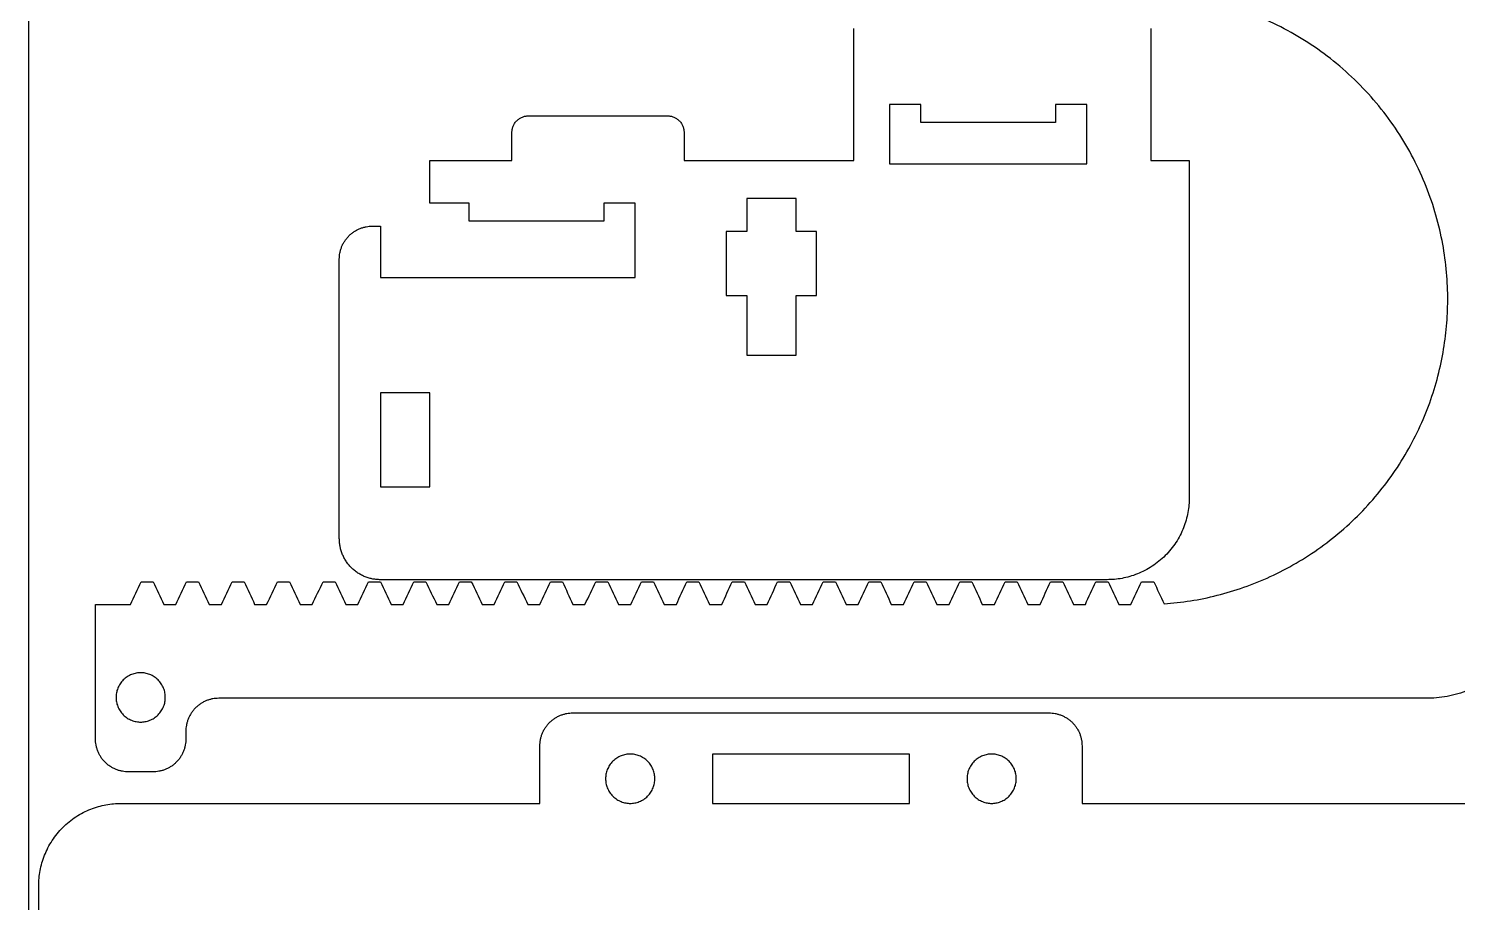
# Model space of a CAD drawing. Header units: millimetres. Extents: x -488 to 12, y -1 to 299.
# Drawn here: x -488.3 to -401.3, y 176.3 to 229.5 of the extents above; entities that cross this region are included whole.
import ezdxf

# ---------------------------------------------------------------- set-up
doc = ezdxf.new("R2010")
doc.units = ezdxf.units.MM
doc.header["$MEASUREMENT"] = 0
doc.layers.add('DEFAULT', color=7, linetype='Continuous')

msp = doc.modelspace()

# ---------------------------------------------------------------- linework, layer by layer
at = {"layer": 'DEFAULT'}
for p, q in [((-451.402, 214.352), (-451.402, 218.871)), ((-466.902, 214.352), (-451.402, 214.352))]:
    msp.add_line(p, q, dxfattribs=at)
msp.add_lwpolyline([(-488.317, -0.907), (11.683, -0.907), (11.683, 299.093), (-488.317, 299.093), (-488.317, -0.907)], dxfattribs=at)
for points, weights, knots in [([(-419.199, 194.506), (-401.934, 195.72), (-401.934, 213.027), (-401.934, 231.594), (-420.501, 231.594)], [0.972735506634, 0.721440496461, 1, 0.707106781187, 1], [-57.013114, -57.013114, -57.013114, -29.221585, -29.221585, 0, 0, 0]), ([(-481.493, 190.314), (-482.993, 190.314), (-482.993, 188.814), (-482.993, 187.314), (-481.493, 187.314)], [1, 0.707106781187, 1, 0.707106781187, 1], [-4.711988, -4.711988, -4.711988, -2.355994, -2.355994, 0, 0, 0]), ([(-481.493, 187.314), (-479.993, 187.314), (-479.993, 188.814), (-479.993, 190.314), (-481.493, 190.314)], [1, 0.707106781187, 1, 0.707106781187, 1], [-4.711988, -4.711988, -4.711988, -2.355994, -2.355994, 0, 0, 0]), ([(-451.695, 185.368), (-453.195, 185.368), (-453.195, 183.868), (-453.195, 182.368), (-451.695, 182.368)], [1, 0.707106781187, 1, 0.707106781187, 1], [0, 0, 0, 2.355994, 2.355994, 4.711988, 4.711988, 4.711988]), ([(-451.695, 182.368), (-450.195, 182.368), (-450.195, 183.868), (-450.195, 185.368), (-451.695, 185.368)], [1, 0.707106781187, 1, 0.707106781187, 1], [0, 0, 0, 2.355994, 2.355994, 4.711988, 4.711988, 4.711988]), ([(-429.695, 185.368), (-431.195, 185.368), (-431.195, 183.868), (-431.195, 182.368), (-429.695, 182.368)], [1, 0.707106781187, 1, 0.707106781187, 1], [0, 0, 0, 2.355994, 2.355994, 4.711988, 4.711988, 4.711988]), ([(-429.695, 182.368), (-428.195, 182.368), (-428.195, 183.868), (-428.195, 185.368), (-429.695, 185.368)], [1, 0.707106781187, 1, 0.707106781187, 1], [0, 0, 0, 2.355994, 2.355994, 4.711988, 4.711988, 4.711988])]:
    msp.add_rational_spline(points, weights, degree=2, knots=knots, dxfattribs=at)
for points in [[(-438.087, 221.471), (-438.087, 224.144), (-438.087, 226.816), (-438.087, 229.488)], [(-419.999, 229.488), (-419.999, 226.816), (-419.999, 224.144), (-419.999, 221.471)], [(-434.009, 224.871), (-434.643, 224.871), (-435.276, 224.871), (-435.909, 224.871)], [(-434.009, 223.771), (-434.009, 224.138), (-434.009, 224.505), (-434.009, 224.871)], [(-423.909, 224.871), (-424.543, 224.871), (-425.176, 224.871), (-425.809, 224.871)], [(-425.809, 224.871), (-425.809, 224.505), (-425.809, 224.138), (-425.809, 223.771)], [(-423.909, 221.271), (-423.909, 222.805), (-423.909, 223.838), (-423.909, 224.871)], [(-457.894, 224.179), (-455.069, 224.179), (-452.244, 224.179), (-449.419, 224.179)], [(-425.809, 223.771), (-428.543, 223.771), (-431.276, 223.771), (-434.009, 223.771)], [(-458.894, 221.471), (-458.894, 222.041), (-458.894, 222.61), (-458.894, 223.179)], [(-448.419, 223.179), (-448.419, 222.61), (-448.419, 222.041), (-448.419, 221.471)], [(-463.902, 218.871), (-463.902, 219.738), (-463.902, 220.605), (-463.902, 221.471)], [(-463.902, 221.471), (-462.233, 221.471), (-460.563, 221.471), (-458.894, 221.471)], [(-448.419, 221.471), (-444.975, 221.471), (-441.531, 221.471), (-438.087, 221.471)], [(-435.909, 221.271), (-431.909, 221.271), (-427.909, 221.271), (-423.909, 221.271)], [(-419.999, 221.471), (-419.221, 221.471), (-418.444, 221.471), (-417.667, 221.471)], [(-417.667, 221.471), (-417.667, 214.638), (-417.667, 207.805), (-417.667, 200.971)], [(-461.502, 218.871), (-462.302, 218.871), (-463.102, 218.871), (-463.902, 218.871)], [(-461.502, 217.771), (-461.502, 218.138), (-461.502, 218.505), (-461.502, 218.871)], [(-451.402, 218.871), (-452.035, 218.871), (-452.669, 218.871), (-453.302, 218.871)], [(-453.302, 218.871), (-453.302, 218.505), (-453.302, 218.138), (-453.302, 217.771)], [(-441.603, 219.15), (-442.603, 219.15), (-443.603, 219.15), (-444.603, 219.15)], [(-444.603, 219.15), (-444.603, 218.485), (-444.603, 217.82), (-444.603, 217.155)], [(-441.603, 217.155), (-441.603, 217.82), (-441.603, 218.485), (-441.603, 219.15)], [(-467.402, 217.471), (-467.235, 217.471), (-467.069, 217.471), (-466.902, 217.471)], [(-466.902, 217.471), (-466.902, 216.432), (-466.902, 215.392), (-466.902, 214.352)], [(-453.302, 217.771), (-456.035, 217.771), (-458.769, 217.771), (-461.502, 217.771)], [(-444.603, 217.155), (-445.019, 217.155), (-445.436, 217.155), (-445.853, 217.155)], [(-445.853, 217.155), (-445.853, 216.355), (-445.853, 215.555), (-445.853, 213.255)], [(-440.353, 217.155), (-440.769, 217.155), (-441.186, 217.155), (-441.603, 217.155)], [(-440.353, 213.255), (-440.353, 215.555), (-440.353, 216.355), (-440.353, 217.155)], [(-469.402, 198.471), (-469.402, 204.138), (-469.402, 209.805), (-469.402, 215.471)], [(-445.853, 213.255), (-445.436, 213.255), (-445.019, 213.255), (-444.603, 213.255)], [(-444.603, 213.255), (-444.603, 213.043), (-444.603, 211.332), (-444.603, 209.62)], [(-441.603, 213.255), (-441.186, 213.255), (-440.769, 213.255), (-440.353, 213.255)], [(-441.603, 209.62), (-441.603, 211.332), (-441.603, 213.043), (-441.603, 213.255)], [(-444.603, 209.62), (-443.603, 209.62), (-442.603, 209.62), (-441.603, 209.62)], [(-463.902, 207.338), (-464.902, 207.338), (-465.902, 207.338), (-466.902, 207.338)], [(-466.902, 207.338), (-466.902, 205.434), (-466.902, 203.53), (-466.902, 201.625)], [(-463.902, 201.625), (-463.902, 203.53), (-463.902, 205.434), (-463.902, 207.338)], [(-466.902, 201.625), (-465.902, 201.625), (-464.902, 201.625), (-463.902, 201.625)], [(-482.118, 194.467), (-481.902, 194.926), (-481.687, 195.384), (-481.472, 195.842)], [(-481.472, 195.842), (-481.229, 195.842), (-480.986, 195.842), (-480.743, 195.842)], [(-480.743, 195.842), (-480.521, 195.384), (-480.299, 194.926), (-480.076, 194.467)], [(-479.347, 194.467), (-479.132, 194.926), (-478.916, 195.384), (-478.701, 195.842)], [(-478.701, 195.842), (-478.458, 195.842), (-478.215, 195.842), (-477.972, 195.842)], [(-477.972, 195.842), (-477.756, 195.384), (-477.541, 194.926), (-477.326, 194.467)], [(-476.576, 194.467), (-476.361, 194.926), (-476.145, 195.384), (-475.93, 195.842)], [(-475.93, 195.842), (-475.687, 195.842), (-475.444, 195.842), (-475.201, 195.842)], [(-475.201, 195.842), (-474.986, 195.384), (-474.771, 194.926), (-474.555, 194.467)], [(-473.826, 194.467), (-473.604, 194.926), (-473.382, 195.384), (-473.159, 195.842)], [(-473.159, 195.842), (-472.916, 195.842), (-472.673, 195.842), (-472.43, 195.842)], [(-472.43, 195.842), (-472.215, 195.384), (-472, 194.926), (-471.785, 194.467)], [(-471.055, 194.467), (-470.833, 194.926), (-470.611, 195.384), (-470.389, 195.842)], [(-470.389, 195.842), (-470.146, 195.842), (-469.903, 195.842), (-469.66, 195.842)], [(-469.66, 195.842), (-469.444, 195.384), (-469.229, 194.926), (-469.013, 194.467)], [(-468.284, 194.467), (-468.062, 194.926), (-467.84, 195.384), (-467.618, 195.842)], [(-467.618, 195.842), (-467.375, 195.842), (-467.132, 195.842), (-466.889, 195.842)], [(-422.667, 195.971), (-437.412, 195.971), (-452.157, 195.971), (-466.902, 195.971)], [(-466.889, 195.842), (-466.673, 195.384), (-466.458, 194.926), (-466.243, 194.467)], [(-465.513, 194.467), (-465.298, 194.926), (-465.083, 195.384), (-464.868, 195.842)], [(-464.868, 195.842), (-464.625, 195.842), (-464.382, 195.842), (-464.139, 195.842)], [(-464.139, 195.842), (-463.916, 195.384), (-463.694, 194.926), (-463.472, 194.467)], [(-462.743, 194.467), (-462.527, 194.926), (-462.312, 195.384), (-462.097, 195.842)], [(-462.097, 195.842), (-461.854, 195.842), (-461.611, 195.842), (-461.368, 195.842)], [(-461.368, 195.842), (-461.146, 195.384), (-460.924, 194.926), (-460.701, 194.467)], [(-459.972, 194.467), (-459.757, 194.926), (-459.541, 195.384), (-459.326, 195.842)], [(-459.326, 195.842), (-459.083, 195.842), (-458.84, 195.842), (-458.597, 195.842)], [(-458.597, 195.842), (-458.375, 195.384), (-458.153, 194.926), (-457.931, 194.467)], [(-457.201, 194.467), (-456.986, 194.926), (-456.771, 195.384), (-456.555, 195.842)], [(-456.555, 195.842), (-456.312, 195.842), (-456.069, 195.842), (-455.826, 195.842)], [(-455.826, 195.842), (-455.611, 195.384), (-455.396, 194.926), (-455.181, 194.467)], [(-454.451, 194.467), (-454.229, 194.926), (-454.007, 195.384), (-453.784, 195.842)], [(-453.784, 195.842), (-453.541, 195.842), (-453.298, 195.842), (-453.055, 195.842)], [(-453.055, 195.842), (-452.84, 195.384), (-452.625, 194.926), (-452.41, 194.467)], [(-451.659, 194.467), (-451.444, 194.926), (-451.229, 195.384), (-451.014, 195.842)], [(-451.014, 195.842), (-450.771, 195.842), (-450.528, 195.842), (-450.285, 195.842)], [(-450.285, 195.842), (-450.069, 195.384), (-449.854, 194.926), (-449.638, 194.467)], [(-448.888, 194.467), (-448.673, 194.926), (-448.458, 195.384), (-448.243, 195.842)], [(-448.243, 195.842), (-448, 195.842), (-447.757, 195.842), (-447.514, 195.842)], [(-447.514, 195.842), (-447.298, 195.384), (-447.083, 194.926), (-446.868, 194.467)], [(-446.118, 194.467), (-445.91, 194.926), (-445.701, 195.384), (-445.493, 195.842)], [(-445.493, 195.842), (-445.243, 195.842), (-444.993, 195.842), (-444.743, 195.842)], [(-444.743, 195.842), (-444.527, 195.384), (-444.312, 194.926), (-444.097, 194.467)], [(-443.368, 194.467), (-443.152, 194.926), (-442.937, 195.384), (-442.722, 195.842)], [(-442.722, 195.842), (-442.472, 195.842), (-442.222, 195.842), (-441.972, 195.842)], [(-441.972, 195.842), (-441.757, 195.384), (-441.542, 194.926), (-441.326, 194.467)], [(-440.597, 194.467), (-440.382, 194.926), (-440.166, 195.384), (-439.951, 195.842)], [(-439.951, 195.842), (-439.701, 195.842), (-439.451, 195.842), (-439.201, 195.842)], [(-439.201, 195.842), (-438.986, 195.384), (-438.771, 194.926), (-438.556, 194.467)], [(-437.826, 194.467), (-437.611, 194.926), (-437.396, 195.384), (-437.18, 195.842)], [(-437.18, 195.842), (-436.93, 195.842), (-436.68, 195.842), (-436.431, 195.842)], [(-436.431, 195.842), (-436.222, 195.384), (-436.014, 194.926), (-435.806, 194.467)], [(-435.055, 194.467), (-434.84, 194.926), (-434.625, 195.384), (-434.409, 195.842)], [(-434.409, 195.842), (-434.166, 195.842), (-433.923, 195.842), (-433.68, 195.842)], [(-433.68, 195.842), (-433.465, 195.384), (-433.25, 194.926), (-433.035, 194.467)], [(-432.284, 194.467), (-432.069, 194.926), (-431.854, 195.384), (-431.639, 195.842)], [(-431.639, 195.842), (-431.396, 195.842), (-431.153, 195.842), (-430.91, 195.842)], [(-430.91, 195.842), (-430.694, 195.384), (-430.479, 194.926), (-430.263, 194.467)], [(-429.513, 194.467), (-429.298, 194.926), (-429.083, 195.384), (-428.868, 195.842)], [(-428.868, 195.842), (-428.625, 195.842), (-428.382, 195.842), (-428.139, 195.842)], [(-428.139, 195.842), (-427.923, 195.384), (-427.708, 194.926), (-427.493, 194.467)], [(-426.743, 194.467), (-426.535, 194.926), (-426.326, 195.384), (-426.118, 195.842)], [(-426.118, 195.842), (-425.868, 195.842), (-425.618, 195.842), (-425.368, 195.842)], [(-425.368, 195.842), (-425.152, 195.384), (-424.937, 194.926), (-424.722, 194.467)], [(-423.993, 194.467), (-423.778, 194.926), (-423.562, 195.384), (-423.347, 195.842)], [(-423.347, 195.842), (-423.097, 195.842), (-422.847, 195.842), (-422.597, 195.842)], [(-422.597, 195.842), (-422.382, 195.384), (-422.167, 194.926), (-421.951, 194.467)], [(-421.222, 194.467), (-421.007, 194.926), (-420.791, 195.384), (-420.576, 195.842)], [(-420.576, 195.842), (-420.326, 195.842), (-420.076, 195.842), (-419.826, 195.842)], [(-419.826, 195.842), (-419.617, 195.397), (-419.408, 194.952), (-419.199, 194.506)], [(-484.243, 186.285), (-484.243, 189.012), (-484.243, 191.74), (-484.243, 194.467)], [(-484.243, 194.467), (-483.534, 194.467), (-482.826, 194.467), (-482.118, 194.467)], [(-480.076, 194.467), (-479.833, 194.467), (-479.59, 194.467), (-479.347, 194.467)], [(-477.326, 194.467), (-477.076, 194.467), (-476.826, 194.467), (-476.576, 194.467)], [(-474.555, 194.467), (-474.312, 194.467), (-474.069, 194.467), (-473.826, 194.467)], [(-471.785, 194.467), (-471.542, 194.467), (-471.299, 194.467), (-471.055, 194.467)], [(-469.013, 194.467), (-468.77, 194.467), (-468.527, 194.467), (-468.284, 194.467)], [(-466.243, 194.467), (-466, 194.467), (-465.756, 194.467), (-465.513, 194.467)], [(-463.472, 194.467), (-463.229, 194.467), (-462.986, 194.467), (-462.743, 194.467)], [(-460.701, 194.467), (-460.458, 194.467), (-460.215, 194.467), (-459.972, 194.467)], [(-457.931, 194.467), (-457.687, 194.467), (-457.444, 194.467), (-457.201, 194.467)], [(-455.181, 194.467), (-454.937, 194.467), (-454.694, 194.467), (-454.451, 194.467)], [(-452.41, 194.467), (-452.16, 194.467), (-451.909, 194.467), (-451.659, 194.467)], [(-449.638, 194.467), (-449.388, 194.467), (-449.138, 194.467), (-448.888, 194.467)], [(-446.868, 194.467), (-446.618, 194.467), (-446.368, 194.467), (-446.118, 194.467)], [(-444.097, 194.467), (-443.854, 194.467), (-443.611, 194.467), (-443.368, 194.467)], [(-441.326, 194.467), (-441.083, 194.467), (-440.84, 194.467), (-440.597, 194.467)], [(-438.556, 194.467), (-438.313, 194.467), (-438.069, 194.467), (-437.826, 194.467)], [(-435.806, 194.467), (-435.555, 194.467), (-435.305, 194.467), (-435.055, 194.467)], [(-433.035, 194.467), (-432.785, 194.467), (-432.534, 194.467), (-432.284, 194.467)], [(-430.263, 194.467), (-430.013, 194.467), (-429.763, 194.467), (-429.513, 194.467)], [(-427.493, 194.467), (-427.243, 194.467), (-426.993, 194.467), (-426.743, 194.467)], [(-424.722, 194.467), (-424.479, 194.467), (-424.236, 194.467), (-423.993, 194.467)], [(-421.951, 194.467), (-421.708, 194.467), (-421.465, 194.467), (-421.222, 194.467)], [(-403.243, 188.759), (-427.743, 188.759), (-452.243, 188.759), (-476.743, 188.759)], [(-455.195, 187.868), (-445.528, 187.868), (-435.862, 187.868), (-426.195, 187.868)], [(-478.743, 186.759), (-478.743, 186.601), (-478.743, 186.443), (-478.743, 186.285)], [(-457.195, 182.368), (-457.195, 183.535), (-457.195, 184.702), (-457.195, 185.868)], [(-434.695, 185.368), (-438.695, 185.368), (-442.695, 185.368), (-446.695, 185.368)], [(-446.695, 185.368), (-446.695, 184.368), (-446.695, 183.368), (-446.695, 182.368)], [(-434.695, 182.368), (-434.695, 183.368), (-434.695, 184.368), (-434.695, 185.368)], [(-424.195, 185.868), (-424.195, 184.702), (-424.195, 183.535), (-424.195, 182.368)], [(-480.743, 184.285), (-481.243, 184.285), (-481.743, 184.285), (-482.243, 184.285)], [(-482.695, 182.368), (-474.195, 182.368), (-465.695, 182.368), (-457.195, 182.368)], [(-446.695, 182.368), (-442.695, 182.368), (-438.695, 182.368), (-434.695, 182.368)], [(-424.195, 182.368), (-415.695, 182.368), (-407.195, 182.368), (-398.695, 182.368)], [(-487.695, 174.781), (-487.695, 175.644), (-487.695, 176.506), (-487.695, 177.368)]]:
    msp.add_open_spline(points, degree=3, dxfattribs=at)
at = {"layer": 'DEFAULT', "extrusion": (6.99929e-07, 1.43673e-19, 1)}
msp.add_open_spline([(-435.909, 224.871), (-435.909, 223.838), (-435.909, 222.805), (-435.909, 221.271)], degree=3, dxfattribs=at)
at = {"layer": 'DEFAULT'}
for points, weights in [([(-458.894, 223.179), (-458.894, 224.179), (-457.894, 224.179)], [1, 0.707106781192, 0.999999999988]), ([(-449.419, 224.179), (-448.419, 224.179), (-448.419, 223.179)], [0.999999999999, 0.70710678119, 0.999999999993]), ([(-469.402, 215.471), (-469.402, 217.471), (-467.402, 217.471)], [0.999999999999, 0.70710678119, 0.999999999995]), ([(-417.667, 200.971), (-417.667, 195.971), (-422.667, 195.971)], [1, 0.707106781187, 0.999999999998]), ([(-466.902, 195.971), (-469.402, 195.971), (-469.402, 198.471)], [1, 0.707106781189, 0.999999999995]), ([(-396.243, 195.759), (-396.243, 188.759), (-403.243, 188.759)], [1, 0.707106781187, 1]), ([(-476.743, 188.759), (-478.743, 188.759), (-478.743, 186.759)], [1, 0.707106781187, 1]), ([(-457.195, 185.868), (-457.195, 187.868), (-455.195, 187.868)], [1, 0.707106781187, 1]), ([(-426.195, 187.868), (-424.195, 187.868), (-424.195, 185.868)], [1, 0.707106781187, 1]), ([(-482.243, 184.285), (-484.243, 184.285), (-484.243, 186.285)], [1, 0.707106781187, 1]), ([(-478.743, 186.285), (-478.743, 184.285), (-480.743, 184.285)], [1, 0.707106781187, 1]), ([(-487.695, 177.368), (-487.695, 182.368), (-482.695, 182.368)], [1, 0.707106781187, 1])]:
    msp.add_rational_spline(points, weights, degree=2, dxfattribs=at)

doc.saveas('drawing.dxf')
